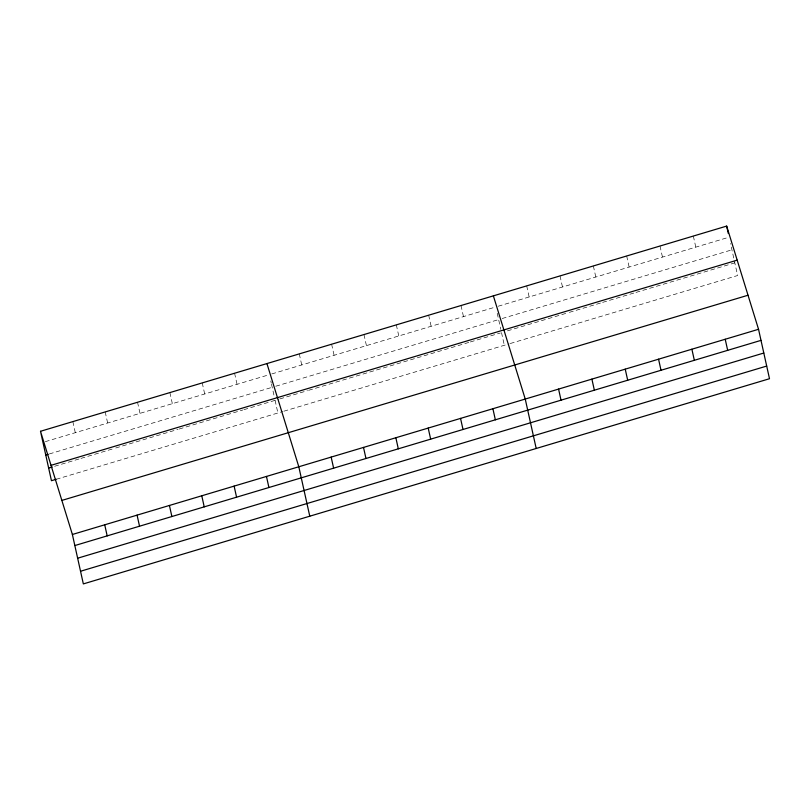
<?xml version="1.0" encoding="UTF-8"?>
<svg xmlns="http://www.w3.org/2000/svg" width="810" height="810" viewBox="0 0 810 810"><rect width="100%" height="100%" fill="white"/><g stroke="black" fill="none" stroke-linecap="round" stroke-linejoin="round"><path stroke-width="0.61" stroke-dasharray="4.05 3.04" d="M45.35 441.642L269.386 374.655M271.785 373.936L494.626 307.294M498.201 306.231L727.927 237.532M49.359 453.944L272.2 387.301M275.795 386.228L498.626 319.596M502.2 318.522L731.926 249.834M54.645 466.266L79.805 458.743M81 458.379L113.349 448.71M115.749 447.991L178.048 429.361M179.243 429.006L242.737 410.022M243.942 409.658L278.68 399.269M279.875 398.915L307.435 390.673M308.63 390.309L469.172 342.306M470.367 341.952L500.327 332.991M507.475 330.855L568.174 312.7M569.369 312.346L601.506 302.738M602.691 302.373L634.827 292.764M636.022 292.41L734.812 262.865M56.255 479.277L282.68 411.561M283.885 411.207L509.085 343.865M510.28 343.511L737.616 275.522L730.519 243.506M693.34 236.064L695.79 247.141M660.008 246.027L662.469 257.104M626.677 255.99L629.137 267.077M593.355 265.953L595.806 277.04M560.024 275.926L562.484 287.003M526.692 285.889L529.153 296.976M497.229 313.267L500.803 329.376M501.522 332.637L504.326 345.283M461.022 305.532L463.472 316.609M428.672 315.201L431.133 326.288M396.323 324.881L398.783 335.958M363.974 334.55L366.434 345.627M331.624 344.22L334.084 355.307M299.285 353.899L301.735 364.976M270.793 380.983L271.259 383.089M271.492 384.142L274.367 397.082M275.086 400.342L277.891 412.999M234.586 373.238L237.046 384.325M202.237 382.917L204.697 393.994M169.887 392.587L172.348 403.674M137.538 402.256L139.998 413.343M105.199 411.936L107.649 423.012M72.849 421.605L75.3 432.692"/><path stroke-width="1.21" d="M40.5 431.284L726.661 226.091L758.545 329.285L769.5 378.716L83.339 583.909L72.384 534.478L40.5 431.284L51.455 480.715L56.255 479.277M45.765 455.017L48.154 454.299M51.02 465.335L737.181 260.152M48.651 468.058L52.245 466.985M61.854 500.418L748.025 295.235M72.384 534.478L758.545 329.285M74.834 545.555L760.995 340.372M77.639 558.212L763.8 353.028M80.534 571.253L766.695 366.069M493.371 295.852L525.245 399.057L536.2 448.487M266.935 363.568L298.809 466.762L309.774 516.193M726.661 226.091L728.301 233.482M725.213 339.258L727.674 350.335M691.882 349.221L694.342 360.308M658.56 359.184L661.011 370.271M625.229 369.158L627.689 380.234M591.897 379.12L594.358 390.207M558.576 389.083L561.026 400.17M492.895 408.726L495.356 419.813M460.546 418.395L463.006 429.482M428.207 428.075L430.657 439.152M395.857 437.744L398.307 448.831M363.508 447.414L365.968 458.5M331.158 457.093L333.619 468.17M266.46 476.442L268.92 487.519M234.12 486.111L236.571 497.198M201.771 495.781L204.221 506.868M169.422 505.46L171.882 516.537M137.072 515.13L139.533 526.216M104.723 524.799L107.183 535.886"/></g></svg>
